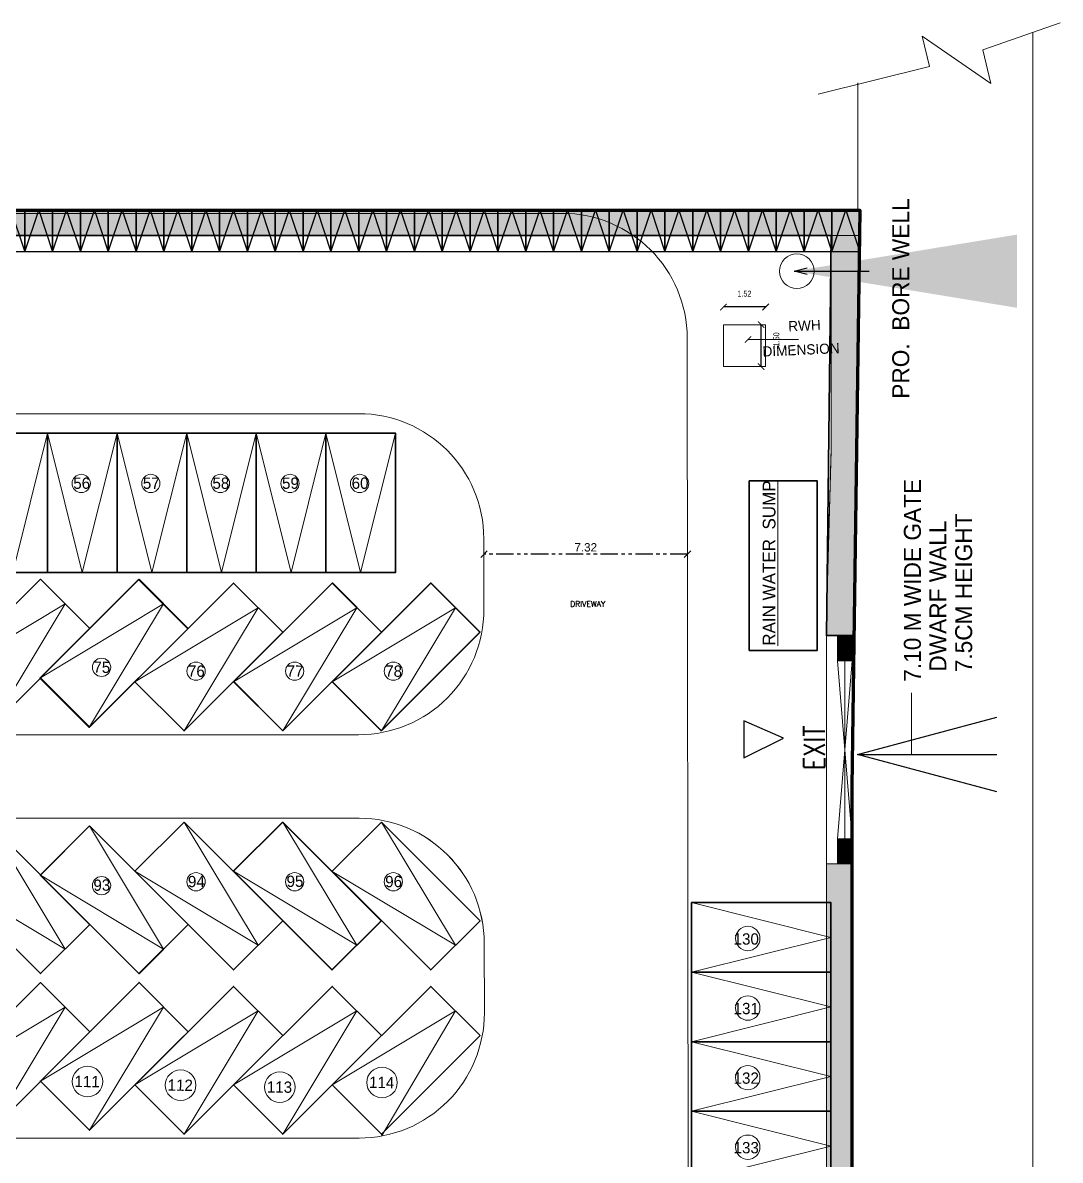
# Model space of a CAD drawing. Header units: metres. Extents: x 43 to 977, y 102 to 459.
# Drawn here: x 147.43 to 184.7, y 363.57 to 404.45 of the extents above; entities that cross this region are included whole.
import ezdxf
from ezdxf.enums import TextEntityAlignment as Align

# ---------------------------------------------------------------- set-up
doc = ezdxf.new("R2010")
doc.units = ezdxf.units.M
doc.header["$MEASUREMENT"] = 0
doc.header["$PDMODE"] = 3
doc.linetypes.add('HIDDENX2', pattern=[0.75, 0.5, -0.25])
doc.linetypes.add('PHANTOM2', pattern=[1.25, 0.625, -0.125, 0.125, -0.125, 0.125, -0.125])
doc.layers.get('0').update_dxf_attribs({"lineweight": 0})
doc.layers.get('Defpoints').update_dxf_attribs({"lineweight": 0})
for name, color, linetype, lineweight in [('BLK_1_LVL_0_REAR_SETBACK', 4, 'Continuous', 35), ('CYCLE_PARKING', 250, 'Continuous', 0), ('DRIVEWAY', 6, 'Continuous', 35), ('ele', 8, 'Continuous', 0), ('FLOOR 03', 120, 'Continuous', 0), ('FLOOR-GROUND', 231, 'Continuous', 0), ('ILAND', 7, 'Continuous', 0), ('PARKING_SLOT', 4, 'Continuous', 35), ('PLOT_BOUNDARY', 4, 'Continuous', 35), ('RWH', 4, 'Continuous', 35), ('TE', 9, 'Continuous', 0), ('TEXT', 130, 'Continuous', 0), ('UG SUMP', 194, 'Continuous', 35), ('WAL', 6, 'Continuous', 0), ('WALL', 7, 'Continuous', 0), ('WALL200', 41, 'Continuous', 0), ('WIN', 13, 'Continuous', 0)]:
    doc.layers.add(name, color=color, linetype=linetype, lineweight=lineweight)
doc.styles.add('ARIAL', font='arial.ttf')
doc.styles.add('ARIAL NARROW', font='')
doc.styles.add('ROMANS', font='ROMANS.shx')
doc.styles.get("Standard").update_dxf_attribs({"font": 'romans.shx'})
doc.styles.add('visa', font='swissc.ttf')
doc.styles.get('ARIAL NARROW').set_extended_font_data('Lydian BT')
doc.dimstyles.new('Copy of o3 400', dxfattribs={"dimscale": 0.23, "dimtxt": 0.9, "dimasz": 1, "dimexe": 5, "dimexo": 9, "dimgap": 0.23, "dimtad": 0, "dimlfac": 4, "dimzin": 3, "dimdsep": 46, "dimtxsty": 'visa', "dimblk": 'ARCHTICK', "dimcen": 0.09, "dimse1": 1, "dimse2": 1, "dimclrd": 7, "dimclre": 256, "dimclrt": 7, "dimadec": 0, "dimazin": 0, "dimtfac": 0.23, "dimtofl": 0, "dimtmove": 2, "dimatfit": 1, "dimldrblk": 'ARCHTICK', "dimfxl": 0, "dimtolj": 1, "dimtzin": 0, "dimarcsym": 0})
doc.dimstyles.new('Copy(2) of S-2', dxfattribs={"dimtxt": 10.5, "dimasz": 8, "dimexe": 2, "dimexo": 50, "dimgap": 5, "dimtad": 0, "dimtoh": 1, "dimdec": 1, "dimzin": 0, "dimdsep": 46, "dimlunit": 4, "dimtxsty": 'ARIAL NARROW', "dimcen": 0.09, "dimdle": 3, "dimse1": 1, "dimse2": 1, "dimclrd": 7, "dimclre": 13, "dimclrt": 7, "dimadec": 0, "dimazin": 0, "dimtfac": 1, "dimtdec": 1, "dimtofl": 0, "dimtmove": 0, "dimatfit": 3, "dimfxl": 0, "dimtolj": 1, "dimtzin": 0, "dimlwd": 13, "dimarcsym": 0})
doc.dimstyles.new('o3', dxfattribs={"dimscale": 0.23, "dimtxt": 0.9, "dimasz": 1, "dimexe": 5, "dimexo": 9, "dimgap": 0.23, "dimtad": 0, "dimzin": 3, "dimdsep": 46, "dimtxsty": 'visa', "dimblk": 'ARCHTICK', "dimcen": 0.09, "dimse1": 1, "dimse2": 1, "dimclrd": 7, "dimclre": 256, "dimclrt": 7, "dimadec": 0, "dimazin": 0, "dimtfac": 0.23, "dimtofl": 0, "dimtmove": 2, "dimatfit": 1, "dimldrblk": 'ARCHTICK', "dimfxl": 0, "dimtolj": 1, "dimtzin": 0, "dimarcsym": 0})
doc.dimstyles.new('OPEN SPACE', dxfattribs={"dimtxt": 0.3, "dimasz": 0.23, "dimexe": 0.1875, "dimexo": 0.0625, "dimgap": 0.09, "dimtad": 3, "dimzin": 0, "dimdsep": 46, "dimtxsty": 'ARIAL', "dimblk": 'OBLIQUE', "dimcen": 0.09, "dimse1": 1, "dimse2": 1, "dimclrd": 6, "dimclre": 6, "dimclrt": 7, "dimadec": 0, "dimazin": 0, "dimtfac": 0.5, "dimtix": 1, "dimtmove": 0, "dimatfit": 3, "dimfxl": 0, "dimtolj": 1, "dimtzin": 0, "dimarcsym": 0})
doc.dimstyles.new('Q n', dxfattribs={"dimtxt": 12, "dimasz": 5, "dimexe": 2, "dimexo": 50, "dimgap": 5, "dimtad": 0, "dimtoh": 1, "dimdec": 1, "dimlfac": 4, "dimzin": 0, "dimdsep": 46, "dimlunit": 4, "dimtxsty": 'ARIAL NARROW', "dimblk": 'OPEN30', "dimcen": 0.09, "dimdle": 3, "dimse1": 1, "dimse2": 1, "dimsd1": 1, "dimsd2": 1, "dimclrd": 13, "dimclre": 4, "dimclrt": 171, "dimadec": 0, "dimazin": 0, "dimtfac": 1, "dimtdec": 1, "dimtofl": 0, "dimtmove": 0, "dimatfit": 3, "dimldrblk": 'OPEN30', "dimfxl": 0, "dimtolj": 1, "dimtzin": 0, "dimlwd": 13, "dimarcsym": 0})

# ---------------------------------------------------------------- blocks, each defined once
blk = doc.blocks.new('_ArchTick')
at = {"color": 0, "const_width": 0.15}
blk.add_lwpolyline([(-0.5, -0.5), (0.5, 0.5)], dxfattribs=at)
blk = doc.blocks.new('_Open30')
at = {"color": 0, "linetype": 'ByBlock', "lineweight": -2}
for p, q in [((-1, 0.2679), (0, 0)), ((0, 0), (-1, -0.2679)), ((0, 0), (-1, 0))]:
    blk.add_line(p, q, dxfattribs=at)
blk = doc.blocks.new('*D22')
at = {"layer": 'Defpoints', "color": 0, "lineweight": 30}
for p in [(172.598, 394.238), (172.598, 393.602), (174.118, 393.602)]:
    blk.add_point(p, dxfattribs=at)
at = {"layer": 'WALL', "color": 7, "lineweight": -2}
blk.add_line((174.118, 394.238), (172.598, 394.238), dxfattribs=at)
at = {"layer": 'WALL', "color": 7, "lineweight": -2, "xscale": 0.23, "yscale": 0.23, "zscale": 0.23, "rotation": 180}
blk.add_blockref('_ArchTick', (172.598, 394.238), dxfattribs=at)
at = {"layer": 'WALL', "color": 7, "lineweight": -2, "xscale": 0.23, "yscale": 0.23, "zscale": 0.23}
blk.add_blockref('_ArchTick', (174.118, 394.238), dxfattribs=at)
at = {"layer": 'WALL', "color": 7, "insert": (173.354, 394.717), "char_height": 0.207, "attachment_point": 5, "style": 'visa'}
blk.add_mtext('\\A1;1.52', dxfattribs=at)
blk = doc.blocks.new('*D23')
at = {"layer": 'Defpoints', "color": 0, "lineweight": 30}
for p in [(173.955, 393.602), (174.118, 393.602), (174.118, 392.099)]:
    blk.add_point(p, dxfattribs=at)
at = {"layer": 'WALL', "color": 7, "lineweight": -2}
blk.add_line((173.955, 392.099), (173.955, 393.602), dxfattribs=at)
at = {"layer": 'WALL', "color": 7, "lineweight": -2, "xscale": 0.23, "yscale": 0.23, "zscale": 0.23}
for p, rotation in [((173.955, 393.602), 90), ((173.955, 392.099), 270)]:
    blk.add_blockref('_ArchTick', p, dxfattribs=dict(at, rotation=rotation))
at = {"layer": 'WALL', "color": 7, "insert": (174.503, 393.073), "char_height": 0.207, "attachment_point": 5, "rotation": 90, "style": 'visa'}
blk.add_mtext('\\A1;1.50', dxfattribs=at)
blk = doc.blocks.new('_Oblique')
at = {"color": 0, "linetype": 'ByBlock', "lineweight": -2}
blk.add_line((-0.5, -0.5), (0.5, 0.5), dxfattribs=at)
blk = doc.blocks.new('*D654')
at = {"layer": 'Defpoints', "color": 0, "lineweight": 80}
for p in [(163.995, 385.354), (163.995, 384.255), (171.311, 384.255)]:
    blk.add_point(p, dxfattribs=at)
at = {"layer": 'DRIVEWAY', "color": 7, "linetype": 'PHANTOM2', "lineweight": -2}
blk.add_line((171.311, 385.354), (163.995, 385.354), dxfattribs=at)
at = {"layer": 'DRIVEWAY', "color": 7, "lineweight": -2, "xscale": 0.23, "yscale": 0.23, "zscale": 0.23, "rotation": 180}
blk.add_blockref('_Oblique', (163.995, 385.354), dxfattribs=at)
at = {"layer": 'DRIVEWAY', "color": 7, "lineweight": -2, "xscale": 0.23, "yscale": 0.23, "zscale": 0.23}
blk.add_blockref('_Oblique', (171.311, 385.354), dxfattribs=at)
at = {"layer": 'DRIVEWAY', "color": 7, "lineweight": 35, "insert": (167.653, 385.598), "char_height": 0.3, "attachment_point": 5, "style": 'ARIAL'}
blk.add_mtext('\\A1;7.32', dxfattribs=at)

msp = doc.modelspace()

# ---------------------------------------------------------------- hatches: boundary and pattern name
at = {"layer": 'ele', "lineweight": 13, "ltscale": 3}
h = msp.add_hatch(dxfattribs=at)
h.set_pattern_fill('HONEY', color=256, scale=2.539618, style=0)
h.set_pattern_definition([(0, (-28025.38965, 10165.001), (0.476178375, 0.2749217118), [0.31745225, -0.6349045]), (120, (-28025.38965, 10165.001), (-0.476178374, 0.2749217136), [0.31745225, -0.6349045]), (60, (-28025.38965, 10165.001), (1e-09, 0.5498434254), [-0.6349045, 0.31745225])])
edge = h.paths.add_edge_path()
edge.add_line((83.23955, 396.80374), (176.46541, 396.80374))
edge.add_line((176.46541, 396.80374), (176.46541, 389.29049))
edge.add_arc((1101.66327, 363.27991), 925.56342, 178.38963725, 178.81451699)
edge.add_line((176.29796, 382.42899), (177.28756, 382.42847))
edge.add_line((177.28756, 382.42847), (177.49951, 397.71801))
edge.add_line((177.49951, 397.71801), (82.32529, 397.71801))
edge.add_line((82.32529, 397.71801), (82.32529, 389.18489))
edge.add_line((82.32529, 389.18489), (83.23955, 389.18489))
edge.add_line((83.23955, 389.18489), (83.23955, 396.80374))
h = msp.add_hatch(dxfattribs=at)
h.set_pattern_fill('HONEY', color=256, scale=2.539618, style=0)
h.set_pattern_definition([(0, (-321884.56622, -37256.11973), (0.476178375, 0.274921713), [0.31745225, -0.6349045]), (120, (-321884.56622, -37256.11973), (-0.476178375, 0.274921713), [0.31745225, -0.6349045]), (60, (-321884.56622, -37256.11973), (1e-16, 0.54984342598), [-0.6349045, 0.31745225])])
h.paths.add_polyline_path([(177.21223, 374.21864), (176.29796, 374.21864), (176.29796, 335.32408), (176.46272, 335.32408), (176.46272, 332.82369), (176.46272, 330.32329), (176.46272, 327.82289), (176.46272, 325.3225), (176.46272, 322.8221), (176.29796, 322.8221), (176.29796, 320.59402), (176.40216, 320.59402), (176.40216, 315.56558), (176.29796, 315.56558), (176.29796, 313.76652), (177.21223, 313.76652)])
at = {"layer": 'ILAND', "ltscale": 45}
h = msp.add_hatch(dxfattribs=at)
h.set_pattern_fill('ANSI31', color=5, scale=0.101585, style=0)
h.set_pattern_definition([(45, (-104769.10633, 39945.642974), (-0.0089789055471, 0.0089789055471), [])])
h.paths.add_polyline_path([(177.22915, 382.42939), (176.6991, 382.42939), (176.6991, 381.52393), (177.22915, 381.52393)])
h = msp.add_hatch(dxfattribs=at)
h.set_pattern_fill('ANSI31', color=5, scale=0.101585, style=0)
h.set_pattern_definition([(45, (-104769.10633, 39938.337676), (-0.0089789055471, 0.0089789055471), [])])
h.paths.add_polyline_path([(177.22915, 375.1241), (176.6991, 375.1241), (176.6991, 374.21864), (177.22915, 374.21864)])

# ---------------------------------------------------------------- linework, layer by layer
at = {"color": 7, "lineweight": 30, "ltscale": 20}
for p, q in [((146.99951, 397.71783), (147.49951, 396.21783)), ((147.49951, 396.21783), (147.99951, 397.71783)), ((147.99951, 397.71783), (148.49951, 396.21783)), ((148.49951, 396.21783), (148.99951, 397.71783)), ((148.99951, 397.71783), (149.49951, 396.21783)), ((149.49951, 396.21783), (149.99951, 397.71783)), ((149.99951, 397.71783), (150.49951, 396.21783)), ((150.49951, 396.21783), (150.99951, 397.71783)), ((150.99951, 397.71783), (151.49951, 396.21783)), ((151.49951, 396.21783), (151.99951, 397.71783)), ((151.99951, 397.71783), (152.49951, 396.21783)), ((152.49951, 396.21783), (152.99951, 397.71783)), ((152.99951, 397.71783), (153.49951, 396.21783)), ((153.49951, 396.21783), (153.99951, 397.71783)), ((153.99951, 397.71783), (154.49951, 396.21783)), ((154.49951, 396.21783), (154.99951, 397.71783)), ((154.99951, 397.71783), (155.49951, 396.21783)), ((155.49951, 396.21783), (155.99951, 397.71783)), ((155.99951, 397.71783), (156.49951, 396.21783)), ((156.49951, 396.21783), (156.99951, 397.71783)), ((156.99951, 397.71783), (157.49951, 396.21783)), ((157.49951, 396.21783), (157.99951, 397.71783)), ((157.99951, 397.71783), (158.49951, 396.21783)), ((158.49951, 396.21783), (158.99951, 397.71783)), ((158.99951, 397.71783), (159.49951, 396.21783)), ((159.49951, 396.21783), (159.99951, 397.71783)), ((159.99951, 397.71783), (160.49951, 396.21783)), ((160.49951, 396.21783), (160.99951, 397.71783)), ((160.99951, 397.71783), (161.49951, 396.21783)), ((161.49951, 396.21783), (161.99951, 397.71783)), ((161.99951, 397.71783), (162.49951, 396.21783)), ((162.49951, 396.21783), (162.99951, 397.71783)), ((162.99951, 397.71783), (163.49951, 396.21783)), ((163.49951, 396.21783), (163.99951, 397.71783)), ((163.99951, 397.71783), (164.49951, 396.21783)), ((164.49951, 396.21783), (164.99951, 397.71783)), ((164.99951, 397.71783), (165.49951, 396.21783)), ((165.49951, 396.21783), (165.99951, 397.71783)), ((165.99951, 397.71783), (166.49951, 396.21783)), ((166.49951, 396.21783), (166.99951, 397.71783)), ((166.99951, 397.71783), (167.49951, 396.21783)), ((167.49951, 396.21783), (167.99951, 397.71783)), ((167.99951, 397.71783), (168.49951, 396.21783)), ((168.49951, 396.21783), (168.99951, 397.71783)), ((168.99951, 397.71783), (169.49951, 396.21783)), ((169.49951, 396.21783), (169.99951, 397.71783)), ((169.99951, 397.71783), (170.49951, 396.21783)), ((170.49951, 396.21783), (170.99951, 397.71783)), ((170.99951, 397.71783), (171.49951, 396.21783)), ((171.49951, 396.21783), (171.99951, 397.71783)), ((171.99951, 397.71783), (172.49951, 396.21783)), ((172.49951, 396.21783), (172.99951, 397.71783)), ((172.99951, 397.71783), (173.49951, 396.21783)), ((173.49951, 396.21783), (173.99951, 397.71783)), ((173.99951, 397.71783), (174.49951, 396.21783)), ((174.49951, 396.21783), (174.99951, 397.71783)), ((174.99951, 397.71783), (175.49951, 396.21783)), ((175.49951, 396.21783), (175.99951, 397.71783)), ((175.99951, 397.71783), (176.49951, 396.21783)), ((176.49951, 396.21783), (176.99951, 397.71783)), ((176.99951, 397.71783), (177.49951, 396.21783))]:
    msp.add_line(p, q, dxfattribs=at)
at = {"layer": 'BLK_1_LVL_0_REAR_SETBACK', "color": 11, "lineweight": 35, "ltscale": 20}
msp.add_lwpolyline([(177.50114, 397.7196), (82.32691, 397.7196), (82.32691, 334.83589), (100.63803, 334.83589), (126.2631, 360.46096), (151.88818, 334.83589), (177.21386, 334.83589), (177.21386, 376.99535)], close=True, dxfattribs=at)
at = {"layer": 'CYCLE_PARKING', "color": 250, "lineweight": 30, "ltscale": 20}
for points in [[(146.49951, 397.71783), (147.49951, 397.71783), (147.49951, 396.21783), (146.49951, 396.21783)], [(147.49951, 397.71783), (148.49951, 397.71783), (148.49951, 396.21783), (147.49951, 396.21783)], [(148.49951, 397.71783), (149.49951, 397.71783), (149.49951, 396.21783), (148.49951, 396.21783)], [(149.49951, 397.71783), (150.49951, 397.71783), (150.49951, 396.21783), (149.49951, 396.21783)], [(150.49951, 397.71783), (151.49951, 397.71783), (151.49951, 396.21783), (150.49951, 396.21783)], [(151.49951, 397.71783), (152.49951, 397.71783), (152.49951, 396.21783), (151.49951, 396.21783)], [(152.49951, 397.71783), (153.49951, 397.71783), (153.49951, 396.21783), (152.49951, 396.21783)], [(153.49951, 397.71783), (154.49951, 397.71783), (154.49951, 396.21783), (153.49951, 396.21783)], [(154.49951, 397.71783), (155.49951, 397.71783), (155.49951, 396.21783), (154.49951, 396.21783)], [(155.49951, 397.71783), (156.49951, 397.71783), (156.49951, 396.21783), (155.49951, 396.21783)], [(156.49951, 397.71783), (157.49951, 397.71783), (157.49951, 396.21783), (156.49951, 396.21783)], [(157.49951, 397.71783), (158.49951, 397.71783), (158.49951, 396.21783), (157.49951, 396.21783)], [(158.49951, 397.71783), (159.49951, 397.71783), (159.49951, 396.21783), (158.49951, 396.21783)], [(159.49951, 397.71783), (160.49951, 397.71783), (160.49951, 396.21783), (159.49951, 396.21783)], [(160.49951, 397.71783), (161.49951, 397.71783), (161.49951, 396.21783), (160.49951, 396.21783)], [(161.49951, 397.71783), (162.49951, 397.71783), (162.49951, 396.21783), (161.49951, 396.21783)], [(162.49951, 397.71783), (163.49951, 397.71783), (163.49951, 396.21783), (162.49951, 396.21783)], [(163.49951, 397.71783), (164.49951, 397.71783), (164.49951, 396.21783), (163.49951, 396.21783)], [(164.49951, 397.71783), (165.49951, 397.71783), (165.49951, 396.21783), (164.49951, 396.21783)], [(165.49951, 397.71783), (166.49951, 397.71783), (166.49951, 396.21783), (165.49951, 396.21783)], [(166.49951, 397.71783), (167.49951, 397.71783), (167.49951, 396.21783), (166.49951, 396.21783)], [(167.49951, 397.71783), (168.49951, 397.71783), (168.49951, 396.21783), (167.49951, 396.21783)], [(168.49951, 397.71783), (169.49951, 397.71783), (169.49951, 396.21783), (168.49951, 396.21783)], [(169.49951, 397.71783), (170.49951, 397.71783), (170.49951, 396.21783), (169.49951, 396.21783)], [(170.49951, 397.71783), (171.49951, 397.71783), (171.49951, 396.21783), (170.49951, 396.21783)], [(171.49951, 397.71783), (172.49951, 397.71783), (172.49951, 396.21783), (171.49951, 396.21783)], [(172.49951, 397.71783), (173.49951, 397.71783), (173.49951, 396.21783), (172.49951, 396.21783)], [(173.49951, 397.71783), (174.49951, 397.71783), (174.49951, 396.21783), (173.49951, 396.21783)], [(174.49951, 397.71783), (175.49951, 397.71783), (175.49951, 396.21783), (174.49951, 396.21783)], [(175.49951, 397.71783), (176.49951, 397.71783), (176.49951, 396.21783), (175.49951, 396.21783)], [(176.49951, 397.71783), (177.49951, 397.71783), (177.49951, 396.21783), (176.49951, 396.21783)]]:
    msp.add_lwpolyline(points, close=True, dxfattribs=at)
at = {"layer": 'FLOOR 03', "color": 161, "ltscale": 20}
msp.add_line((176.96413, 381.52393), (176.96413, 375.1241), dxfattribs=at)
at = {"layer": 'FLOOR 03', "color": 30, "ltscale": 20}
msp.add_lwpolyline([(82.32529, 397.71801), (177.49951, 397.71801), (177.21223, 376.99376), (177.21223, 284.04374), (177.55847, 192.74957)], dxfattribs=at)
at = {"layer": 'FLOOR 03', "color": 42, "ltscale": 20}
msp.add_lwpolyline([(83.23955, 397.71801), (177.49951, 397.71783), (177.48683, 396.80374), (83.23955, 396.80374)], close=True, dxfattribs=at)
at = {"layer": 'FLOOR-GROUND', "color": 3, "ltscale": 20}
msp.add_line((82.32529, 397.71801), (177.49951, 397.71801), dxfattribs=at)
at = {"layer": 'FLOOR-GROUND', "color": 2, "ltscale": 20}
for p, q in [((177.49951, 397.71801), (177.21223, 376.99376)), ((177.21223, 376.99376), (177.21223, 284.04374))]:
    msp.add_line(p, q, dxfattribs=at)
msp.add_lwpolyline([(82.32529, 397.71801), (177.49951, 397.71801), (177.21223, 376.99376), (177.21223, 284.04374), (177.55847, 192.74957)], dxfattribs=at)
at = {"layer": 'FLOOR-GROUND', "color": 7, "lineweight": 80, "ltscale": 20}
msp.add_lwpolyline([(82.32529, 397.71801), (177.49951, 397.71801), (177.21223, 376.99376), (177.21223, 284.04374), (177.55847, 192.74957)], dxfattribs=at)
at = {"layer": 'FLOOR-GROUND', "color": 175, "ltscale": 20}
msp.add_lwpolyline([(172.5979, 393.6017), (174.1179, 393.6017), (174.1179, 392.09887), (172.5979, 392.09887)], close=True, dxfattribs=at)
at = {"layer": 'FLOOR-GROUND', "color": 140, "ltscale": 20}
for points in [[(148.31576, 384.69359), (145.81536, 384.69359), (145.81536, 389.70497), (148.31576, 389.70497), (148.31576, 384.69359)], [(150.81615, 384.69359), (148.31576, 384.69359), (148.31576, 389.70497), (150.81615, 389.70497), (150.81615, 384.69359)], [(153.31655, 384.69359), (150.81615, 384.69359), (150.81615, 389.70497), (153.31655, 389.70497), (153.31655, 384.69359)], [(155.81695, 384.69359), (153.31655, 384.69359), (153.31655, 389.70497), (155.81695, 389.70497), (155.81695, 384.69359)], [(158.31734, 384.69359), (155.81695, 384.69359), (155.81695, 389.70497), (158.31734, 389.70497), (158.31734, 384.69359)], [(160.81774, 384.69359), (158.31734, 384.69359), (158.31734, 389.70497), (160.81774, 389.70497), (160.81774, 384.69359)], [(148.06453, 384.45097), (149.83257, 382.68292), (146.28899, 379.13934), (144.52094, 380.90739), (148.06453, 384.45097)], [(151.60436, 384.45471), (153.37241, 382.68666), (149.82883, 379.14308), (148.06078, 380.91113), (151.60436, 384.45471)], [(155.00051, 384.31476), (156.76856, 382.54672), (153.22498, 379.00313), (151.45693, 380.77118), (155.00051, 384.31476)], [(158.54409, 384.31476), (160.31214, 382.54672), (156.76856, 379.00313), (155.00051, 380.77118), (158.54409, 384.31476)], [(162.08767, 384.31476), (163.85572, 382.54672), (160.31214, 379.00313), (158.54409, 380.77118), (162.08767, 384.31476)], [(155.00051, 370.41317), (156.76856, 372.18121), (153.22498, 375.72479), (151.45693, 373.95675), (155.00051, 370.41317)], [(158.54409, 370.41317), (160.31214, 372.18121), (156.76856, 375.72479), (155.00051, 373.95675), (158.54409, 370.41317)], [(162.08767, 370.41317), (163.85572, 372.18121), (160.31214, 375.72479), (158.54409, 373.95675), (162.08767, 370.41317)], [(148.06453, 370.27696), (149.83257, 372.04501), (146.28899, 375.58859), (144.52094, 373.82054), (148.06453, 370.27696)], [(151.60436, 370.27322), (153.37241, 372.04126), (149.82883, 375.58485), (148.06078, 373.8168), (151.60436, 370.27322)], [(148.06453, 369.95527), (149.83257, 368.18722), (146.28899, 364.64364), (144.52094, 366.41169), (148.06453, 369.95527)], [(151.60436, 369.95901), (153.37241, 368.19097), (149.82883, 364.64738), (148.06078, 366.41543), (151.60436, 369.95901)], [(155.00051, 369.81907), (156.76856, 368.05102), (153.22498, 364.50744), (151.45693, 366.27548), (155.00051, 369.81907)], [(158.54409, 369.81907), (160.31214, 368.05102), (156.76856, 364.50744), (155.00051, 366.27548), (158.54409, 369.81907)], [(162.08767, 369.81907), (163.85572, 368.05102), (160.31214, 364.50744), (158.54409, 366.27548), (162.08767, 369.81907)]]:
    msp.add_lwpolyline(points, dxfattribs=at)
at = {"layer": 'ILAND', "color": 5, "ltscale": 45}
for centre in [(173.47603, 371.54033), (173.47603, 369.03994), (173.47603, 366.53954), (173.47603, 364.03915)]:
    msp.add_circle(centre, 0.43778, dxfattribs=at)
at = {"layer": 'PARKING_SLOT', "color": 30, "lineweight": 35, "ltscale": 20}
for points in [[(145.81536, 389.70496), (148.31575, 389.70496), (148.31575, 384.69358), (145.81536, 384.69358)], [(148.31575, 389.70496), (150.81615, 389.70496), (150.81615, 384.69358), (148.31575, 384.69358)], [(150.81615, 389.70496), (153.31655, 389.70496), (153.31655, 384.69357), (150.81615, 384.69357)], [(153.31654, 389.70496), (155.81694, 389.70496), (155.81694, 384.69357), (153.31654, 384.69357)], [(155.81695, 389.70496), (158.31734, 389.70496), (158.31734, 384.69357), (155.81695, 384.69357)], [(158.31734, 389.70496), (160.81774, 389.70496), (160.81774, 384.69357), (158.31734, 384.69357)], [(149.83257, 382.68292), (148.06453, 384.45097), (144.52094, 380.90739), (146.28899, 379.13934)], [(153.35573, 382.66998), (151.58768, 384.43803), (148.0441, 380.89444), (149.81214, 379.1264)], [(156.76856, 382.54672), (155.00051, 384.31476), (151.45693, 380.77118), (153.22498, 379.00313)], [(160.31913, 382.55371), (158.55108, 384.32175), (155.0075, 380.77817), (156.77555, 379.01012)], [(163.85198, 382.55046), (162.08393, 384.31851), (158.54035, 380.77493), (160.3084, 379.00688)], [(153.22498, 375.72479), (151.45693, 373.95675), (155.00051, 370.41317), (156.76856, 372.18121)], [(156.75858, 375.72479), (154.99054, 373.95675), (158.53412, 370.41317), (160.30217, 372.18121)], [(160.31214, 375.72479), (158.54409, 373.95675), (162.08767, 370.41317), (163.85572, 372.18121)], [(146.28899, 375.58859), (144.52094, 373.82054), (148.06453, 370.27696), (149.83257, 372.04501)], [(149.8226, 375.58859), (148.05455, 373.82054), (151.59813, 370.27696), (153.36618, 372.04501)], [(171.45134, 372.83002), (176.46272, 372.83002), (176.46272, 370.32963), (171.45134, 370.32963)], [(171.45134, 367.82923), (171.45134, 370.32963), (176.46272, 370.32963), (176.46272, 367.82923)], [(149.83257, 368.18722), (148.06453, 369.95527), (144.52094, 366.41169), (146.28899, 364.64364)], [(153.37241, 368.19097), (151.60436, 369.95901), (148.06078, 366.41543), (149.82883, 364.64738)], [(156.76856, 368.05102), (155.00051, 369.81907), (151.45693, 366.27548), (153.22498, 364.50744)], [(160.31214, 368.05102), (158.54409, 369.81907), (155.00051, 366.27548), (156.76856, 364.50744)], [(163.85572, 368.05102), (162.08767, 369.81907), (158.54409, 366.27548), (160.31214, 364.50744)], [(171.45134, 365.32884), (171.45134, 367.82923), (176.46272, 367.82923), (176.46272, 365.32884)], [(171.45134, 362.82843), (171.45134, 365.32883), (176.46272, 365.32883), (176.46272, 362.82843)]]:
    msp.add_lwpolyline(points, close=True, dxfattribs=at)
at = {"layer": 'PLOT_BOUNDARY', "color": 70, "lineweight": 35, "ltscale": 20}
msp.add_lwpolyline([(117.3426, 166.57226), (117.3426, 228.2272), (82.32691, 228.2272), (82.32691, 397.7196), (177.50114, 397.7196), (177.21386, 376.99535), (177.21386, 284.04533), (177.5601, 192.75116)], close=True, dxfattribs=at)
at = {"layer": 'RWH', "color": 130, "lineweight": 35, "ltscale": 20}
msp.add_lwpolyline([(117.34097, 228.22561), (117.34097, 229.21637), (83.23955, 229.21637), (83.23955, 396.80374), (176.46541, 396.80374), (176.29796, 382.42939), (177.28757, 382.42858), (177.4691, 395.52431), (177.50114, 397.71801), (82.32529, 397.71801), (82.32529, 228.22561)], close=True, dxfattribs=at)
at = {"layer": 'TE', "color": 22, "ltscale": 20}
for p, q in [((176.29796, 382.42939), (177.28757, 382.42858)), ((176.6991, 374.21864), (176.29796, 374.21864))]:
    msp.add_line(p, q, dxfattribs=at)
msp.add_lwpolyline([(176.29796, 374.21864), (177.21223, 374.21864), (177.21223, 313.76652), (176.29796, 313.76652)], close=True, dxfattribs=at)
at = {"layer": 'TEXT', "color": 5}
for p, q in [((177.42441, 397.71801), (177.42441, 402.29914)), ((83.23955, 396.80374), (176.46541, 396.80374)), ((90.8584, 396.80374), (167.3407, 396.80374)), ((176.46541, 396.80374), (176.46541, 389.18489)), ((176.46687, 389.18489), (176.29796, 383.09518)), ((176.46541, 389.07929), (176.29796, 383.09518)), ((176.29796, 383.09518), (176.29796, 290.13709)), ((176.29796, 383.09518), (176.29796, 341.39592))]:
    msp.add_line(p, q, dxfattribs=at)
at = {"layer": 'TEXT'}
for p, q in [((176.6991, 381.52393), (177.22915, 375.1241)), ((176.6991, 375.1241), (177.22915, 381.52393))]:
    msp.add_line(p, q, dxfattribs=at)
at = {"layer": 'TEXT', "color": 5}
msp.add_lwpolyline([(176.29796, 383.09518), (176.29796, 290.13709)], dxfattribs=at)
at = {"layer": 'TEXT'}
for points in [[(176.46272, 372.83002), (176.46272, 370.32963), (171.45134, 370.32963), (171.45134, 372.83002), (176.46272, 372.83002)], [(176.46272, 370.32963), (176.46272, 367.82923), (171.45134, 367.82923), (171.45134, 370.32963), (176.46272, 370.32963)], [(176.46272, 367.82923), (176.46272, 365.32883), (171.45134, 365.32883), (171.45134, 367.82923), (176.46272, 367.82923)], [(176.46272, 365.32883), (176.46272, 362.82844), (171.45134, 362.82844), (171.45134, 365.32883), (176.46272, 365.32883)]]:
    msp.add_lwpolyline(points, dxfattribs=at)
for centre in [(149.52815, 387.89547), (152.02855, 387.89547), (154.52894, 387.89547), (157.02934, 387.89547), (159.52974, 387.89547)]:
    msp.add_circle(centre, 0.3281, dxfattribs=at)
at = {"layer": 'UG SUMP', "color": 194, "lineweight": 35, "ltscale": 20}
msp.add_lwpolyline([(173.52823, 387.99128), (175.96626, 387.99128), (175.96626, 381.8962), (173.52823, 381.8962)], close=True, dxfattribs=at)
at = {"layer": 'WAL'}
for points in [[(176.6991, 381.52393), (176.6991, 382.42939), (177.22915, 382.42939), (177.22915, 381.52393)], [(176.6991, 374.21864), (176.6991, 375.1241), (177.22915, 375.1241), (177.22915, 374.21864)]]:
    msp.add_lwpolyline(points, close=True, dxfattribs=at)
at = {"layer": 'WALL', "color": 1, "linetype": 'Continuous', "ltscale": 20}
for p, q in [((184.70121, 404.45427), (181.91887, 403.48475)), ((179.99816, 402.88524), (179.73622, 403.97123)), ((182.21186, 402.27002), (179.73622, 403.97123)), ((181.91887, 403.48475), (182.21186, 402.27002)), ((176.00861, 401.89151), (179.99816, 402.88524))]:
    msp.add_line(p, q, dxfattribs=at)
at = {"layer": 'WALL'}
msp.add_line((183.71647, 195.4267), (183.71647, 404.11113), dxfattribs=at)
at = {"layer": 'WALL', "ltscale": 20}
for p, q in [((172.5979, 393.6017), (174.1179, 393.6017)), ((174.1179, 393.6017), (174.1179, 392.09887)), ((174.1179, 392.09887), (172.5979, 392.09887)), ((147.06556, 384.69359), (148.31576, 389.70497)), ((148.31576, 389.70497), (149.56596, 384.69359)), ((149.56596, 384.69359), (150.81615, 389.70497)), ((150.81615, 389.70497), (152.06635, 384.69359)), ((152.06635, 384.69359), (153.31655, 389.70497)), ((153.31655, 389.70497), (154.56675, 384.69359)), ((154.56675, 384.69359), (155.81695, 389.70497)), ((155.81694, 389.70497), (157.06714, 384.69359)), ((157.06714, 384.69359), (158.31734, 389.70497)), ((158.31734, 389.70497), (159.56754, 384.69359)), ((159.56754, 384.69359), (160.81774, 389.70497)), ((144.52094, 380.90739), (148.94855, 383.56694)), ((148.94855, 383.56694), (146.28899, 379.13934)), ((148.06078, 380.91113), (152.48839, 383.57069)), ((152.48839, 383.57069), (149.82883, 379.14308)), ((151.45693, 380.77118), (155.88453, 383.43074)), ((155.88453, 383.43074), (153.22498, 379.00313)), ((155.00051, 380.77118), (159.42812, 383.43074)), ((159.42812, 383.43074), (156.76856, 379.00313)), ((158.54409, 380.77118), (162.9717, 383.43074)), ((162.9717, 383.43074), (160.31214, 379.00313)), ((159.4956, 378.86396), (98.04639, 378.86396)), ((159.50915, 375.86396), (98.04639, 375.86396)), ((155.88453, 371.29719), (153.22498, 375.72479)), ((159.42812, 371.29719), (156.76856, 375.72479)), ((162.9717, 371.29719), (160.31214, 375.72479)), ((148.94855, 371.16099), (146.28899, 375.58859)), ((152.48839, 371.15724), (149.82883, 375.58485)), ((144.52094, 373.82054), (148.94855, 371.16099)), ((148.06078, 373.8168), (152.48839, 371.15724)), ((151.45693, 373.95675), (155.88453, 371.29719)), ((155.00051, 373.95675), (159.42812, 371.29719)), ((158.54035, 373.953), (162.9717, 371.29719)), ((171.45134, 372.83002), (176.46272, 371.57982)), ((176.46272, 371.57982), (171.45134, 370.32963)), ((171.45134, 370.32963), (176.46272, 369.07943)), ((144.52094, 366.41169), (148.94855, 369.07125)), ((148.94855, 369.07125), (146.28899, 364.64364)), ((148.06078, 366.41543), (152.48839, 369.07499)), ((152.48839, 369.07499), (149.82883, 364.64738)), ((151.45693, 366.27548), (155.88453, 368.93504)), ((155.88453, 368.93504), (153.22498, 364.50744)), ((155.00051, 366.27548), (159.42812, 368.93504)), ((159.42812, 368.93504), (156.76856, 364.50744)), ((158.54409, 366.27548), (162.9717, 368.93504)), ((162.9717, 368.93504), (160.31214, 364.43998)), ((176.46272, 369.07943), (171.45134, 367.82923)), ((171.45134, 367.82923), (176.46272, 366.57903)), ((176.46272, 366.57903), (171.45134, 365.32883)), ((171.45134, 365.32883), (176.46272, 364.07864)), ((159.51197, 364.36827), (101.08463, 364.36827)), ((176.46272, 364.07864), (171.45134, 362.82844))]:
    msp.add_line(p, q, dxfattribs=at)
at = {"layer": 'WALL', "color": 8, "linetype": 'HIDDENX2', "ltscale": 20}
msp.add_lwpolyline([(173.52823, 381.8962), (173.52823, 387.99128), (175.96626, 387.99128), (175.96626, 381.8962)], close=True, dxfattribs=at)
at = {"layer": 'WALL'}
for centre, radius in [((175.23788, 395.52376), 0.62315), ((175.23788, 395.52376), 0.62315), ((150.25825, 381.28787), 0.3281), ((153.65439, 381.14792), 0.3281), ((157.19798, 381.14792), 0.3281), ((160.74156, 381.14792), 0.3281), ((150.25825, 373.44006), 0.3281), ((153.65439, 373.58001), 0.3281), ((157.19798, 373.58001), 0.3281), ((160.74156, 373.58001), 0.3281), ((149.75272, 366.39917), 0.54886), ((153.09835, 366.26801), 0.54886), ((156.66447, 366.20002), 0.54886), ((160.33452, 366.36503), 0.54886)]:
    msp.add_circle(centre, radius, dxfattribs=at)
at = {"layer": 'WALL', "lineweight": 9}
for centre in [(159.4956, 383.36396), (159.51197, 368.86827)]:
    msp.add_arc(centre, 4.5, 270, 0.064734, dxfattribs=at)
at = {"layer": 'WALL', "ltscale": 20}
for centre, start in [((159.50695, 371.36396), 0.058051), ((159.50915, 371.36396), 0.064734)]:
    msp.add_arc(centre, 4.5, start, 90, dxfattribs=at)
at = {"layer": 'WALL200', "lineweight": 30}
msp.add_lwpolyline([(173.3372, 379.36651), (173.3372, 378.03906), (174.76292, 378.74029), (173.3372, 379.36651)], dxfattribs=at)
at = {"layer": 'WIN', "color": 7, "lineweight": 9}
for p, q in [((86.91272, 397.60391), (166.80225, 397.60391)), ((171.30224, 393.10834), (171.459, 234.06316)), ((94.11272, 390.40391), (159.49273, 390.40391)), ((163.99272, 385.90899), (163.99559, 383.36905)), ((164.00915, 371.36905), (164.01197, 368.87335))]:
    msp.add_line(p, q, dxfattribs=at)
for centre, start in [((166.80225, 393.10391), 0.056473), ((159.49273, 385.90391), 0.064734)]:
    msp.add_arc(centre, 4.5, start, 90, dxfattribs=at)

# ---------------------------------------------------------------- texts
at = {"layer": 'DRIVEWAY', "color": 7, "lineweight": 35, "insert": (167.72674, 383.66412), "char_height": 0.2, "width": 1.5154454, "attachment_point": 2}
msp.add_mtext('DRIVEWAY', dxfattribs=at)
at = {"layer": 'TEXT', "style": 'ARIAL NARROW'}
for s, height, rotation, p in [('PRO.  BORE WELL', 0.6095083, 90, (179.27505, 390.93929, 0.08695)), ('7.10 M WIDE GATE', 0.6095083, 90, (179.69416, 380.76836)), ('7.5CM HEIGHT', 0.6095083, 90, (181.53666, 381.10929)), ('DWARF WALL ', 0.6095083, 90, (180.6098, 381.13061)), ('75', 0.406339, 359.325437, (149.96434, 381.09116)), ('76', 0.406339, 359.325437, (153.36049, 380.95121)), ('77', 0.406339, 359.325437, (156.90407, 380.95121)), ('78', 0.406339, 359.325437, (160.44765, 380.95121)), ('94', 0.406339, 0.674563, (153.36515, 373.38112)), ('95', 0.406339, 0.674563, (156.90861, 373.39128)), ('96', 0.406339, 0.674563, (160.45231, 373.38112)), ('93', 0.406339, 0.674563, (149.96888, 373.25134)), ('111', 0.406339, 359.325437, (149.2848, 366.20247)), ('112', 0.406339, 359.325437, (152.63043, 366.07131)), ('113', 0.406339, 359.325437, (156.19655, 366.00332)), ('114', 0.406339, 359.325437, (159.86659, 366.16832))]:
    msp.add_text(s, height=height, rotation=rotation, dxfattribs=at).set_placement(p)
for s, height, rotation, p in [('RWH', 0.365705, 2.575763, (175.52064, 393.3868)), ('DIMENSION', 0.365705, 2.575763, (175.39761, 392.51746)), ('%%URAIN WATER  SUMP', 0.4571312, 90, (174.46936, 385.03441))]:
    msp.add_text(s, height=height, rotation=rotation, dxfattribs=at).set_placement(p, align=Align.CENTER)
for s, p in [('56', (149.2419, 387.70127)), ('57', (151.7423, 387.70127)), ('58', (154.2427, 387.70127)), ('59', (156.74309, 387.70127)), ('60', (159.24349, 387.70127)), ('130', (172.96767, 371.32042)), ('131', (172.96767, 368.82003)), ('132', (172.96767, 366.31963)), ('133', (172.96767, 363.81923))]:
    msp.add_text(s, height=0.406339, dxfattribs=at).set_placement(p)
at = {"layer": 'TEXT', "color": 2, "style": 'ROMANS', "oblique": 0, "width": 0.8}
msp.add_text('EXIT', height=0.745323, rotation=90, dxfattribs=at).set_placement((176.23846, 377.59206))

# ---------------------------------------------------------------- dimensions: what is measured, and where the dimension line sits
at = {"layer": 'DRIVEWAY', "color": 7, "lineweight": 35}
dim = msp.add_linear_dim(base=(163.99459, 385.35443), p1=(171.31097, 384.25524), p2=(163.99459, 384.25524), dimstyle='OPEN SPACE', override={"dimpost": '\\X', "dimclrd": 7, "dimfxl": 0, "dimarcsym": 2}, dxfattribs=at)
dim.commit()
dim.dimension.update_dxf_attribs({"geometry": '*D654', "text_midpoint": (167.65278, 385.5977)})
at = {"layer": 'WALL'}
dim = msp.add_linear_dim(base=(172.5979, 394.23768), p1=(174.1179, 393.6017), p2=(172.5979, 393.6017), dimstyle='o3', override={"dimpost": '\\X'}, dxfattribs=at)
dim.commit()
dim.dimension.update_dxf_attribs({"geometry": '*D22', "text_midpoint": (173.35383, 394.71744), "dimtype": 160})
dim = msp.add_linear_dim(base=(173.95533, 393.6017), p1=(174.1179, 392.09887), p2=(174.1179, 393.6017), angle=90, dimstyle='o3', override={"dimpost": '\\X'}, dxfattribs=at)
dim.commit()
dim.dimension.update_dxf_attribs({"geometry": '*D23', "text_midpoint": (174.50309, 393.07328), "dimtype": 160})

# ---------------------------------------------------------------- leaders
at = {"color": 5, "ltscale": 20}
msp.add_leader([(173.48348, 393.06839), (175.29757, 393.0771)], dimstyle='o3', override={"dimgap": 0.23, "dimtad": 0}, dxfattribs=at)
at = {"layer": 'TE', "color": 22, "ltscale": 20}
msp.add_leader([(175.14383, 395.52431), (177.83616, 395.52431)], dimstyle='Copy of o3 400', override={"dimasz": 2, "dimldrblk": 'Open30'}, dxfattribs=at)
at = {"layer": 'TEXT'}
msp.add_leader([(177.41854, 378.15028), (179.35715, 378.15028), (179.35715, 380.37053)], dimstyle='Q n', dxfattribs=at)
at = {"layer": 'WALL'}
msp.add_leader([(175.14383, 395.52431), (177.83616, 395.52431)], dimstyle='Copy(2) of S-2', override={"dimgap": 5, "dimtad": 0}, dxfattribs=at)

doc.saveas('drawing.dxf')
